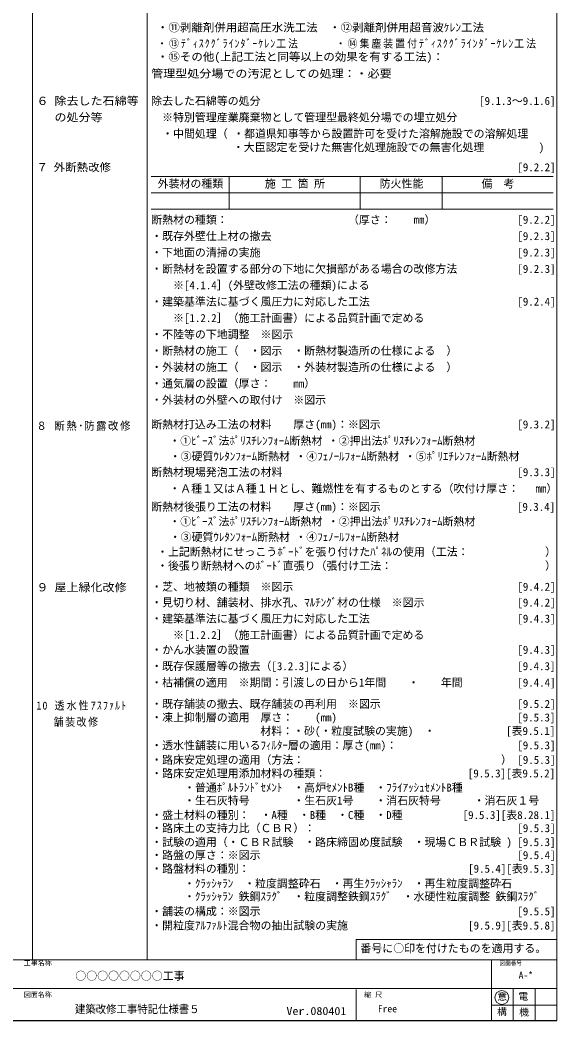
# Model space of a CAD drawing. Units: millimetres on the paper. Extents: x -400 to 395, y -286 to 463.
# Drawn here: x 195.8 to 392.3, y -285.7 to 81 of the extents above; entities that cross this region are included whole.
import ezdxf
from ezdxf.enums import TextEntityAlignment as Align

# ---------------------------------------------------------------- set-up
doc = ezdxf.new("R2010")
doc.units = ezdxf.units.MM
for name, color, linetype, lineweight in [('0-0', 4, 'Continuous', 9), ('0-1_文字', 7, 'Continuous', 9), ('E-0', 5, 'Continuous', 9)]:
    doc.layers.add(name, color=color, linetype=linetype, lineweight=lineweight)
doc.layers.add('E-1', color=7, linetype='Continuous')
doc.styles.add('ＭＳ ゴシック', font='')
doc.styles.get('ＭＳ ゴシック').set_extended_font_data('MS Gothic')

msp = doc.modelspace()

# ---------------------------------------------------------------- linework, layer by layer
at = {"layer": '0-0'}
for p, q in [((200.314, 284.234), (200.314, -263.266)), ((242.314, 284.35), (242.314, -263.266)), ((243.814, 23.723), (390.927, 23.723)), ((272.314, 11.723), (272.314, 23.723)), ((320.314, 11.723), (320.314, 23.723)), ((350.314, 11.723), (350.314, 23.723)), ((243.814, 17.723), (390.927, 17.723)), ((243.814, 11.723), (390.927, 11.723))]:
    msp.add_line(p, q, dxfattribs=at)
at = {"layer": '0-1_文字', "color": 4}
msp.add_circle((372.149, -277.098), 2.532, dxfattribs=at)
at = {"layer": 'E-0', "color": 7}
for p, q in [((392.314, 284.35), (392.314, -285.565)), ((-399.685, -263.266), (392.314, -263.266)), ((-399.685, -263.266), (392.314, -263.266)), ((368.314, -263.266), (368.314, -285.682)), ((106.064, -273.766), (392.314, -273.766)), ((318.781, -274.15), (318.781, -285.682)), ((376.314, -273.766), (376.314, -285.682)), ((384.314, -273.766), (384.314, -285.682)), ((368.314, -279.916), (392.314, -279.916)), ((392.314, -285.565), (-399.685, -285.565)), ((392.314, -285.682), (-399.685, -285.682)), ((392.314, -285.682), (-399.685, -285.682))]:
    msp.add_line(p, q, dxfattribs=at)
msp.add_lwpolyline([(392.314, -255.874), (318.781, -255.874), (318.781, -263.266)], dxfattribs=at)

# ---------------------------------------------------------------- texts
at = {"layer": '0-1_文字', "style": 'ＭＳ ゴシック'}
for s, width, p in [(' ・⑪剥離剤併用超高圧水洗工法\u3000・⑫剥離剤併用超音波ｹﾚﾝ工法', 1.05, (243.815, 75.933)), (' ・⑮その他(上記工法と同等以上の効果を有する工法)：', 1.05, (243.815, 65.197)), ('管理型処分場での汚泥としての処理：・必要', 1.1, (243.815, 59.024)), ('６ 除去した石綿等', 1.1, (201.815, 49.023)), ('\u3000 の処分等', 1.1, (201.815, 43.023)), ('７ 外断熱改修', 1.05, (201.815, 24.723)), ('９ 屋上緑化改修', 1.1, (201.815, -129.189))]:
    msp.add_text(s, height=2.933, dxfattribs=dict(at, width=width)).set_placement(p, align=Align.BOTTOM_LEFT)
for s, p in [('除去した石綿等の処分\u3000\u3000\u3000\u3000\u3000\u3000\u3000\u3000\u3000\u3000\u3000\u3000\u3000\u3000\u3000\u3000\u3000\u3000\u3000  [9.1.3～9.1.6]', (243.815, 49.023)), ('\u3000※特別管理産業廃棄物として管理型最終処分場での埋立処分', (243.815, 43.023)), ('\u3000・中間処理（ ・都道県知事等から設置許可を受けた溶解施設での溶解処理', (243.815, 37.023)), ('\u3000\u3000\u3000・大臣認定を受けた無害化処理施設での無害化処理          )', (261.701, 32.064)), ('\u3000\u3000\u3000\u3000\u3000\u3000\u3000\u3000\u3000\u3000\u3000\u3000\u3000\u3000\u3000\u3000\u3000\u3000\u3000\u3000\u3000 \u3000\u3000\u3000\u3000\u3000\u3000\u3000\u3000\u3000\u3000\u3000\u3000[9.2.2]', (243.814, 24.723)), ('外装材の種類', (246.164, 18.723)), ('施 工 箇 所', (285.414, 18.723)), ('防火性能', (327.414, 18.723)), ('備  考', (364.72, 18.723)), ('断熱材の種類：\u3000\u3000\u3000\u3000\u3000\u3000\u3000\u3000\u3000\u3000\u3000（厚さ：\u3000\u3000㎜）\u3000\u3000\u3000\u3000\u3000\u3000\u3000 [9.2.2]', (243.815, 5.5)), ('・既存外壁仕上材の撤去\u3000\u3000\u3000\u3000\u3000\u3000\u3000\u3000\u3000\u3000\u3000\u3000 \u3000\u3000\u3000\u3000\u3000\u3000\u3000\u3000\u3000\u3000[9.2.3]', (243.815, -0.5)), ('・下地面の清掃の実施\u3000\u3000\u3000\u3000\u3000\u3000\u3000\u3000\u3000\u3000 \u3000\u3000\u3000\u3000\u3000\u3000\u3000\u3000\u3000\u3000\u3000\u3000\u3000[9.2.3]', (243.815, -6.5)), ('・断熱材を設置する部分の下地に欠損部がある場合の改修方法\u3000\u3000\u3000\u3000\u3000 [9.2.3]', (243.814, -12.5)), ('\u3000\u3000※[4.1.4］(外壁改修工法の種類)による', (243.814, -18.5)), ('・建築基準法に基づく風圧力に対応した工法\u3000\u3000\u3000\u3000\u3000\u3000\u3000\u3000\u3000\u3000\u3000\u3000\u3000 [9.2.4]', (243.815, -24.5)), ('\u3000\u3000※[1.2.2］（施工計画書）による品質計画で定める', (243.814, -30.5)), ('・不陸等の下地調整\u3000※図示\u3000', (243.814, -36.5)), ('・断熱材の施工（\u3000・図示\u3000・断熱材製造所の仕様による\u3000）', (243.814, -42.5)), ('・外装材の施工（\u3000・図示\u3000・外装材製造所の仕様による\u3000）', (243.815, -48.5)), ('・通気層の設置（厚さ：\u3000\u3000mm）', (243.815, -54.5)), ('・外装材の外壁への取付け\u3000※図示', (243.815, -60.5)), ('断熱材打込み工法の材料\u3000\u3000厚さ(mm)：※図示\u3000\u3000\u3000\u3000\u3000\u3000\u3000\u3000\u3000\u3000\u3000\u3000 [9.3.2]', (243.815, -69.491)), ('\u3000・①ﾋﾞｰｽﾞ法ﾎﾟﾘｽﾁﾚﾝﾌｫｰﾑ断熱材 ・②押出法ﾎﾟﾘｽﾁﾚﾝﾌｫｰﾑ断熱材', (246.429, -75.491)), ('・③硬質ｳﾚﾀﾝﾌｫｰﾑ断熱材 ・④ﾌｪﾉｰﾙﾌｫｰﾑ断熱材 ・⑤ﾎﾟﾘｴﾁﾚﾝﾌｫｰﾑ断熱材', (250.577, -81.201)), ('断熱材現場発泡工法の材料\u3000\u3000\u3000\u3000\u3000\u3000\u3000\u3000\u3000\u3000\u3000\u3000\u3000\u3000\u3000\u3000\u3000\u3000\u3000\u3000\u3000 [9.3.3]', (243.815, -86.971)), ('\u3000・Ａ種１又はＡ種１Ｈとし、難燃性を有するものとする（吹付け厚さ： \u3000㎜）', (246.429, -92.971)), ('断熱材後張り工法の材料\u3000  厚さ(mm)：※図示                         [9.3.4]', (243.815, -99.661)), ('\u3000・①ﾋﾞｰｽﾞ法ﾎﾟﾘｽﾁﾚﾝﾌｫｰﾑ断熱材 ・②押出法ﾎﾟﾘｽﾁﾚﾝﾌｫｰﾑ断熱材', (246.429, -105.034)), ('・③硬質ｳﾚﾀﾝﾌｫｰﾑ断熱材 ・④ﾌｪﾉｰﾙﾌｫｰﾑ断熱材 ', (250.577, -110.744)), ('・上記断熱材にせっこうﾎﾞｰﾄﾞを張り付けたﾊﾟﾈﾙの使用（工法：\u3000\u3000\u3000\u3000\u3000\u3000\u3000）', (245.948, -116.166)), ('・後張り断熱材へのﾎﾞｰﾄﾞ直張り（張付け工法：\u3000\u3000\u3000\u3000\u3000\u3000\u3000\u3000\u3000\u3000\u3000\u3000\u3000\u3000）', (245.948, -121.275)), ('・芝、地被類の種類\u3000※図示\u3000\u3000\u3000\u3000\u3000\u3000\u3000\u3000\u3000\u3000\u3000\u3000\u3000\u3000\u3000\u3000\u3000\u3000\u3000\u3000 [9.4.2]', (243.815, -128.946)), ('・見切り材、舗装材、排水孔、ﾏﾙﾁﾝｸﾞ材の仕様\u3000※図示\u3000\u3000\u3000\u3000\u3000\u3000\u3000\u3000 [9.4.2]', (243.815, -134.728)), ('・建築基準法に基づく風圧力に対応した工法\u3000\u3000\u3000\u3000\u3000\u3000\u3000\u3000\u3000\u3000\u3000\u3000\u3000 [9.4.3]', (243.815, -140.625)), ('\u3000\u3000※[1.2.2］（施工計画書）による品質計画で定める', (243.814, -146.625)), ('・かん水装置の設置\u3000\u3000\u3000\u3000\u3000\u3000\u3000\u3000\u3000\u3000\u3000\u3000\u3000\u3000\u3000\u3000\u3000 \u3000\u3000\u3000\u3000\u3000\u3000\u3000[9.4.3]', (243.815, -152.045)), ('・既存保護層等の撤去（[3.2.3]による）\u3000\u3000\u3000\u3000\u3000\u3000\u3000\u3000\u3000\u3000\u3000\u3000\u3000 \u3000 [9.4.3]', (243.815, -158.045)), ('・枯補償の適用\u3000※期間：引渡しの日から1年間\u3000\u3000・\u3000\u3000年間 \u3000\u3000\u3000\u3000 [9.4.4]', (243.815, -164.045)), ('・既存舗装の撤去、既存舗装の再利用\u3000※図示\u3000\u3000\u3000\u3000\u3000\u3000\u3000 \u3000\u3000\u3000\u3000\u3000[9.5.2]', (243.815, -171.875)), ('・凍上抑制層の適用  厚さ：  \u3000(mm)\u3000\u3000\u3000\u3000\u3000\u3000\u3000\u3000\u3000\u3000\u3000\u3000\u3000\u3000\u3000\u3000 [9.5.3]', (243.815, -176.831)), ('\u3000                  材料：・砂(・粒度試験の実施)\u3000・\u3000\u3000\u3000    \u3000 [表9.5.1]', (243.815, -181.784)), ('・透水性舗装に用いるﾌｨﾙﾀｰ層の適用：厚さ(mm)：\u3000\u3000\u3000\u3000\u3000\u3000 \u3000\u3000\u3000\u3000 [9.5.3]', (243.815, -187.041)), ('・路床安定処理の適用（方法：\u3000\u3000\u3000\u3000\u3000\u3000\u3000\u3000\u3000\u3000\u3000\u3000\u3000\u3000\u3000\u3000\u3000\u3000） [9.5.3]', (243.815, -192.368)), ('・路床安定処理用添加材料の種類：                        \u3000[9.5.3][表9.5.2]', (243.815, -197.331)), ('\u3000\u3000\u3000・普通ﾎﾟﾙﾄﾗﾝﾄﾞｾﾒﾝﾄ\u3000・高炉ｾﾒﾝﾄB種\u3000・ﾌﾗｲｱｯｼｭｾﾒﾝﾄB種', (243.815, -202.533)), ('\u3000\u3000\u3000・生石灰特号\u3000\u3000\u3000\u3000・生石灰1号\u3000\u3000・消石灰特号\u3000\u3000\u3000・消石灰１号', (243.815, -207.282)), ('・盛土材料の種別：\u3000・A種\u3000・B種\u3000・C種\u3000・D種\u3000\u3000\u3000\u3000\u3000 [9.5.3][表8.28.1]', (243.815, -212.587)), ('・路床土の支持力比（ＣＢＲ）：\u3000\u3000\u3000\u3000\u3000\u3000\u3000\u3000\u3000\u3000\u3000\u3000\u3000\u3000\u3000\u3000\u3000\u3000 [9.5.3]', (243.815, -217.384)), ('・試験の適用（・ＣＢＲ試験\u3000・路床締固め度試験\u3000・現場ＣＢＲ試験 ) [9.5.3]', (243.815, -222.501)), ('・路盤の厚さ：※図示\u3000\u3000\u3000\u3000\u3000\u3000\u3000\u3000\u3000\u3000\u3000\u3000\u3000\u3000\u3000\u3000\u3000\u3000\u3000\u3000 \u3000\u3000\u3000[9.5.4]', (243.815, -227.27)), ('・路盤材料の種別：\u3000\u3000\u3000\u3000\u3000\u3000\u3000\u3000\u3000\u3000\u3000\u3000\u3000\u3000\u3000 \u3000\u3000\u3000\u3000 [9.5.4][表9.5.3]', (243.815, -232.246)), ('\u3000\u3000\u3000・ｸﾗｯｼｬﾗﾝ\u3000・粒度調整砕石\u3000・再生ｸﾗｯｼｬﾗﾝ\u3000・再生粒度調整砕石', (243.815, -237.674)), ('\u3000\u3000\u3000・ｸﾗｯｼｬﾗﾝ 鉄鋼ｽﾗｸﾞ\u3000・粒度調整鉄鋼ｽﾗｸﾞ\u3000・水硬性粒度調整 鉄鋼ｽﾗｸﾞ', (243.815, -242.424)), ('・舗装の構成：※図示\u3000\u3000\u3000\u3000\u3000\u3000\u3000\u3000\u3000\u3000\u3000\u3000\u3000\u3000\u3000\u3000\u3000\u3000 \u3000 \u3000 \u3000\u3000[9.5.5]', (243.815, -247.852)), ('・開粒度ｱﾙﾌｧﾙﾄ混合物の抽出試験の実施 \u3000\u3000\u3000\u3000\u3000 \u3000 \u3000 \u3000\u3000[9.5.9][表9.5.8]', (243.815, -253.054))]:
    msp.add_text(s, height=2.933, dxfattribs=at).set_placement(p, align=Align.BOTTOM_LEFT)
at = {"layer": '0-1_文字', "char_height": 2.933, "attachment_point": 7, "style": 'ＭＳ ゴシック'}
for s, insert in [('\\T1.21;\\W0.9;\\~・⑬ﾃﾞｨｽｸｸﾞﾗｲﾝﾀﾞｰｹﾚﾝ工法\u3000\u3000\u3000・⑭集塵装置付ﾃﾞｨｽｸｸﾞﾗｲﾝﾀﾞｰｹﾚﾝ工法', (243.815, 70.565)), ('\\T1.15;\\W0.95;８\\~断熱･防露改修', (201.815, -69.491)), ('\\T1.23;\\W0.9;10\\~透水性ｱｽﾌｧﾙﾄ', (201.815, -171.934)), ('\\T1.17;\\W0.9;\\~\\~\\~舗装改修', (201.815, -177.934))]:
    msp.add_mtext(s, dxfattribs=dict(at, insert=insert))
at = {"layer": 'E-0', "color": 7, "style": 'ＭＳ ゴシック'}
for s, height, p in [('番号に○印を付けたものを適用する。', 2.933, (320.383, -261.422)), ('工事名称', 1.833, (197.175, -265.916)), ('図面番号', 1.466, (371.314, -265.666)), ('図面名称', 1.833, (197.175, -277.516)), ('縮 尺', 1.833, (321.781, -277.516)), ('意', 2.566, (370.478, -278.829)), ('電', 2.566, (378.201, -278.691)), ('構', 2.566, (370.432, -284.345)), ('機', 2.566, (378.476, -284.529))]:
    msp.add_text(s, height=height, dxfattribs=at).set_placement(p, align=Align.BOTTOM_LEFT)
at = {"layer": 'E-0', "color": 3, "style": 'ＭＳ ゴシック', "width": 1.1}
msp.add_text('Ver.080401', height=2.933, dxfattribs=at).set_placement((293.304, -284.383), align=Align.BOTTOM_LEFT)
at = {"layer": 'E-1', "style": 'ＭＳ ゴシック'}
for s, height, p in [('○○○○○○○○工事', 2.933, (216.028, -271.518)), ('A-*', 2.566, (378.293, -270.966)), ('Free', 2.566, (326.781, -283.266))]:
    msp.add_text(s, height=height, dxfattribs=at).set_placement(p, align=Align.BOTTOM_LEFT)
at = {"layer": 'E-1', "style": 'ＭＳ ゴシック', "width": 0.95}
msp.add_text('建築改修工事特記仕様書５', height=2.933, dxfattribs=at).set_placement((215.916, -283.679), align=Align.BOTTOM_LEFT)

doc.saveas('drawing.dxf')
